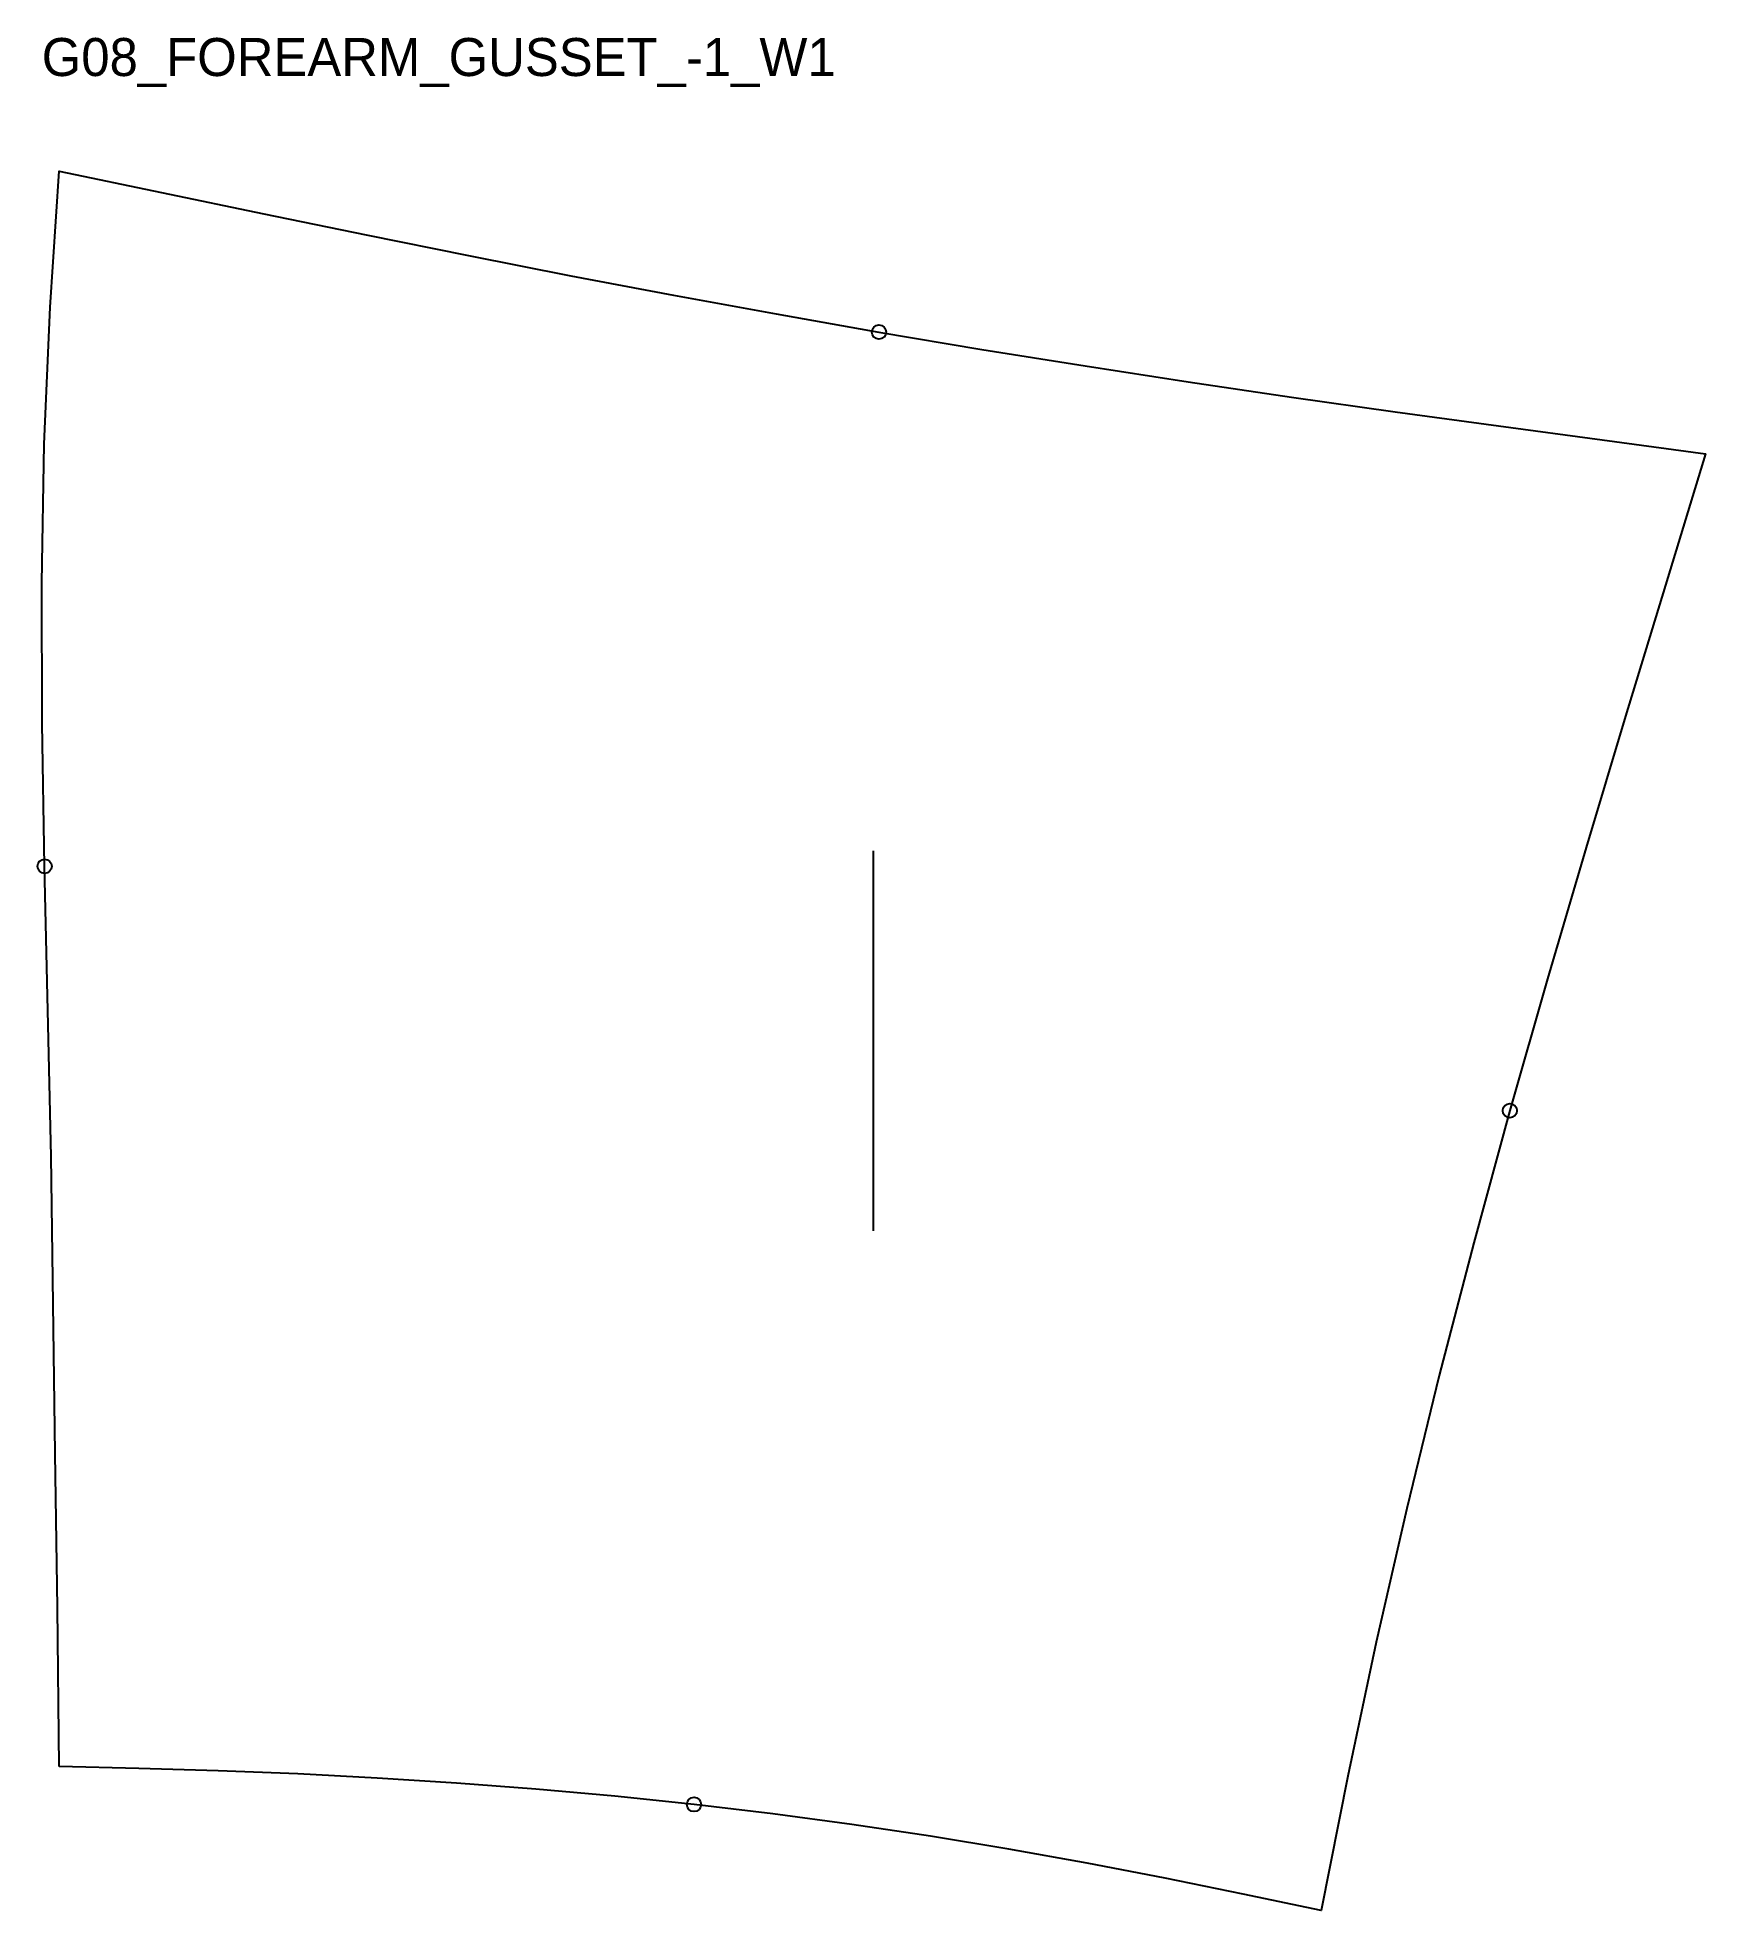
# Model space of a CAD drawing. Header units: millimetres. Extents: x -5 to 346, y -30 to 364.
import ezdxf

# ---------------------------------------------------------------- set-up
doc = ezdxf.new("R2010")
doc.units = ezdxf.units.MM
for name, color, linetype in [('CUT', 1, 'Continuous'), ('GRAIN', 3, 'Continuous'), ('ID', 7, 'Continuous'), ('NOTCH', 2, 'Continuous'), ('SEAM', 5, 'Continuous')]:
    doc.layers.add(name, color=color, linetype=linetype)

msp = doc.modelspace()

# ---------------------------------------------------------------- linework, layer by layer
at = {"layer": 'CUT'}
msp.add_lwpolyline([(0, 0), (-0.38, 33.42), (-0.85, 65.92), (-1.24, 97.42), (-1.72, 128.4), (-2.39, 159.11), (-3.07, 189.49), (-3.57, 219.5), (-3.67, 249.13), (-3.17, 278.35), (-1.88, 307.19), (0, 335.8), (21.52, 331.3), (43.04, 326.81), (64.56, 322.37), (86.1, 318.02), (107.67, 313.78), (129.25, 309.67), (150.86, 305.72), (172.5, 301.91), (194.17, 298.27), (215.86, 294.78), (237.58, 291.44), (259.32, 288.24), (281.08, 285.16), (302.85, 282.16), (324.64, 279.22), (346.42, 276.26), (337.99, 248.67), (329.58, 221.07), (321.28, 193.45), (313.15, 165.78), (305.24, 138.05), (297.64, 110.24), (290.39, 82.33), (283.55, 54.32), (277.15, 26.21), (271.16, -2.01), (265.51, -30.3), (249.13, -26.85), (232.73, -23.52), (216.29, -20.36), (199.82, -17.41), (183.32, -14.68), (166.77, -12.2), (150.19, -9.96), (133.58, -7.97), (116.95, -6.23), (100.28, -4.72), (83.6, -3.46), (66.9, -2.41), (50.19, -1.56), (33.47, -0.89), (16.74, -0.38), (0, 0)], close=True, dxfattribs=at)
at = {"layer": 'GRAIN'}
msp.add_line((171.37, 112.75), (171.37, 192.75), dxfattribs=at)
at = {"layer": 'NOTCH'}
for centre in [(172.5, 301.91), (-3.07, 189.49), (305.24, 138.05), (133.58, -7.97)]:
    msp.add_circle(centre, 1.5, dxfattribs=at)
at = {"layer": 'SEAM'}
msp.add_lwpolyline([(0, 0), (-0.38, 33.42), (-0.85, 65.92), (-1.24, 97.42), (-1.72, 128.4), (-2.39, 159.11), (-3.07, 189.49), (-3.57, 219.5), (-3.67, 249.13), (-3.17, 278.35), (-1.88, 307.19), (0, 335.8), (21.52, 331.3), (43.04, 326.81), (64.56, 322.37), (86.1, 318.02), (107.67, 313.78), (129.25, 309.67), (150.86, 305.72), (172.5, 301.91), (194.17, 298.27), (215.86, 294.78), (237.58, 291.44), (259.32, 288.24), (281.08, 285.16), (302.85, 282.16), (324.64, 279.22), (346.42, 276.26), (337.99, 248.67), (329.58, 221.07), (321.28, 193.45), (313.15, 165.78), (305.24, 138.05), (297.64, 110.24), (290.39, 82.33), (283.55, 54.32), (277.15, 26.21), (271.16, -2.01), (265.51, -30.3), (249.13, -26.85), (232.73, -23.52), (216.29, -20.36), (199.82, -17.41), (183.32, -14.68), (166.77, -12.2), (150.19, -9.96), (133.58, -7.97), (116.95, -6.23), (100.28, -4.72), (83.6, -3.46), (66.9, -2.41), (50.19, -1.56), (33.47, -0.89), (16.74, -0.38)], close=True, dxfattribs=at)

# ---------------------------------------------------------------- texts
at = {"layer": 'ID'}
msp.add_text('G08_FOREARM_GUSSET_-1_W1', height=8, dxfattribs=at).set_placement((-3.67, 355.8))

doc.saveas('drawing.dxf')
